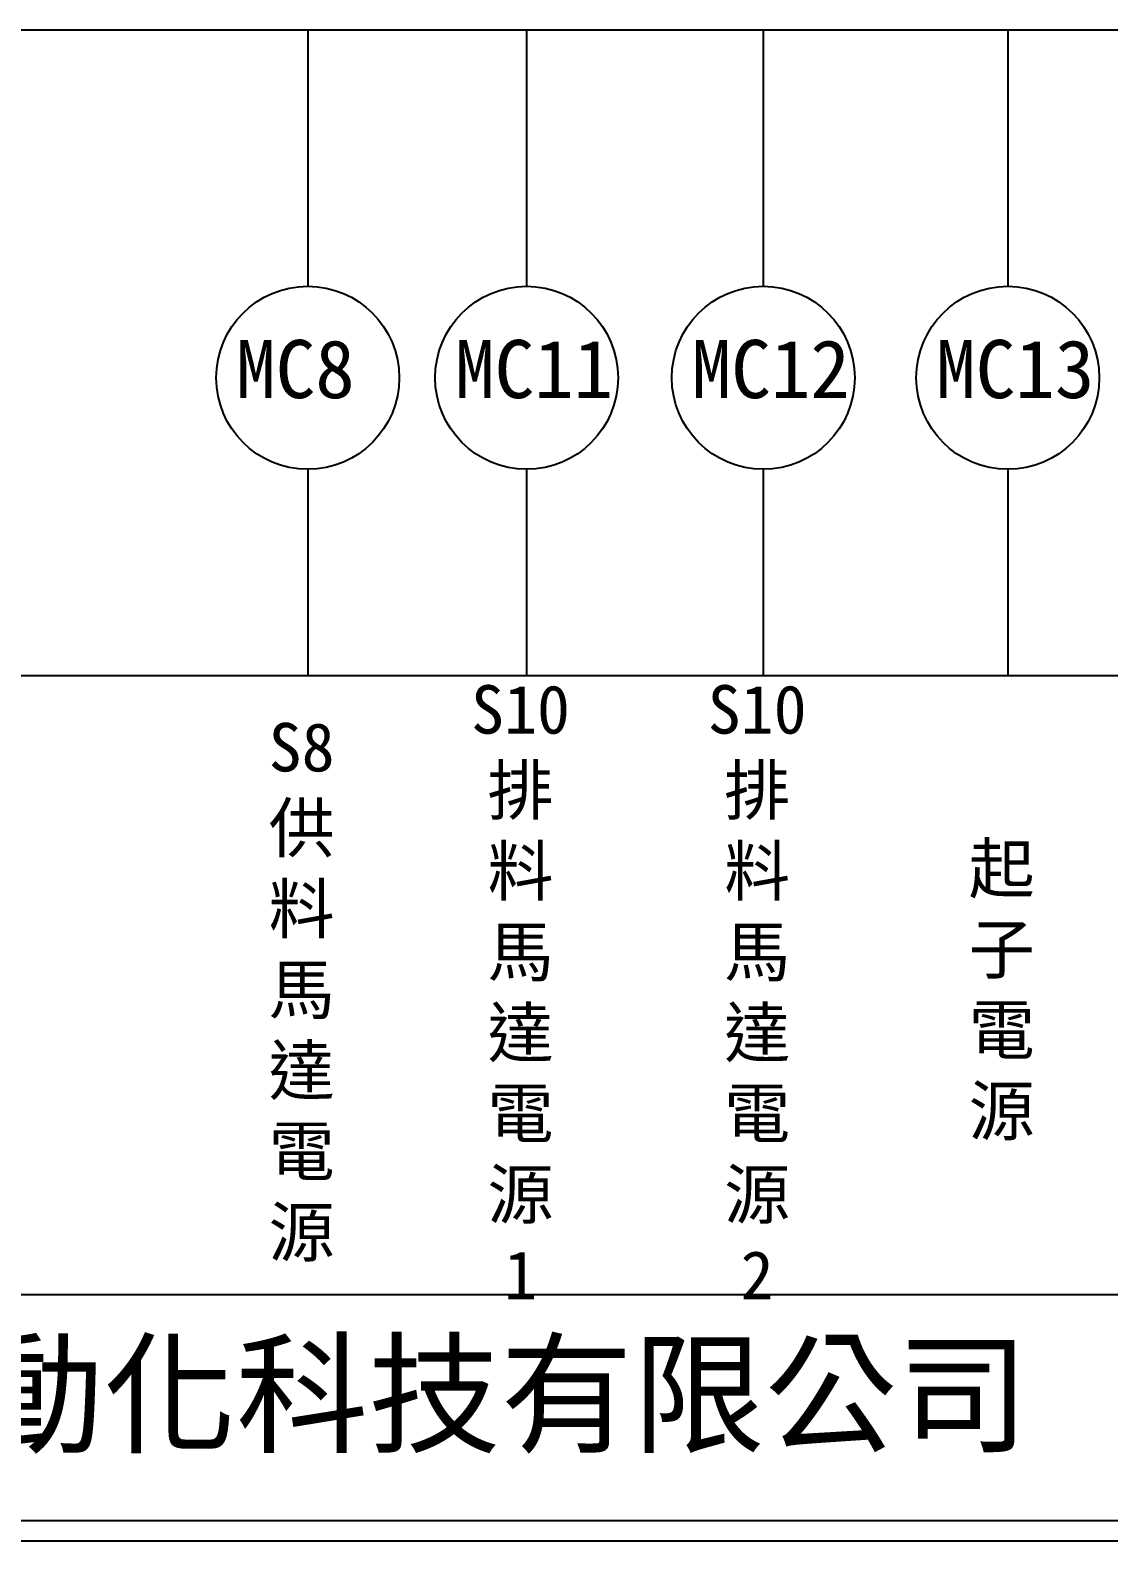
# Model space of a CAD drawing. Extents: x 10 to 297, y 3 to 207.
# Drawn here: x 76.8 to 143.6, y 3 to 96.5 of the extents above; entities that cross this region are included whole.
import ezdxf

# ---------------------------------------------------------------- set-up
doc = ezdxf.new("R2010")
doc.units = 0
doc.layers.get('0').update_dxf_attribs({"linetype": 'CONTINUOUS'})
doc.layers.add('圖框層', color=7, linetype='CONTINUOUS')
doc.layers.add('標尺寸層', color=3, linetype='CONTINUOUS')
doc.styles.add('CNS', font='romanc.shx', dxfattribs={"bigfont": 'chineset.shx'})
doc.styles.add('STSL', font='kaiu.ttf')

msp = doc.modelspace()

# ---------------------------------------------------------------- linework, layer by layer
for p, q in [((290.252, 96.476), (19.487, 96.476)), ((290.252, 56.532), (19.487, 56.532))]:
    msp.add_line(p, q)
at = {"layer": '圖框層', "color": 7}
for p, q in [((11.25, 18.25), (295.75, 18.25)), ((11.25, 4.25), (295.75, 4.25)), ((10, 3), (297, 3))]:
    msp.add_line(p, q, dxfattribs=at)
at = {"layer": '標尺寸層', "color": 7}
for p, q in [((93.96, 96.476), (93.96, 80.631)), ((107.512, 96.476), (107.512, 80.631)), ((122.163, 96.476), (122.163, 80.631)), ((137.301, 96.476), (137.301, 80.631)), ((93.96, 69.305), (93.96, 56.532)), ((107.512, 69.305), (107.512, 56.532)), ((122.163, 69.305), (122.163, 56.532)), ((137.301, 69.305), (137.301, 56.532))]:
    msp.add_line(p, q, dxfattribs=at)
for centre in [(93.96, 74.968), (107.512, 74.968), (122.163, 74.968), (137.301, 74.968)]:
    msp.add_circle(centre, 5.663, dxfattribs=at)

# ---------------------------------------------------------------- texts
at = {"layer": '圖框層', "color": 4, "style": 'STSL'}
for s, height, p in [('MC8', 3.6, (89.526, 73.709)), ('MC11', 3.6, (103.078, 73.709)), ('MC12', 3.6, (117.729, 73.709)), ('MC13', 3.6, (132.867, 73.709)), ('泓陞自動化科技有限公司', 6, (48.604, 9.076))]:
    msp.add_text(s, height=height, dxfattribs=at).set_placement(p)
at = {"layer": '標尺寸層', "color": 7, "char_height": 3, "width": 2.84806, "attachment_point": 5, "style": 'CNS'}
for s, insert in [('{\\fDFKai-SB|b0|i0|c136|p65;S10排料馬達電源1}', (107.133, 36.943)), ('{\\fDFKai-SB|b0|i0|c136|p65;S10排料馬達電源2}', (121.784, 36.943)), ('{\\fDFKai-SB|b0|i0|c136|p65;S8供料馬達電源}', (93.581, 36.943)), ('{\\fDFKai-SB|b0|i0|c136|p65;起子電源}', (136.922, 36.943))]:
    msp.add_mtext(s, dxfattribs=dict(at, insert=insert))

doc.saveas('drawing.dxf')
